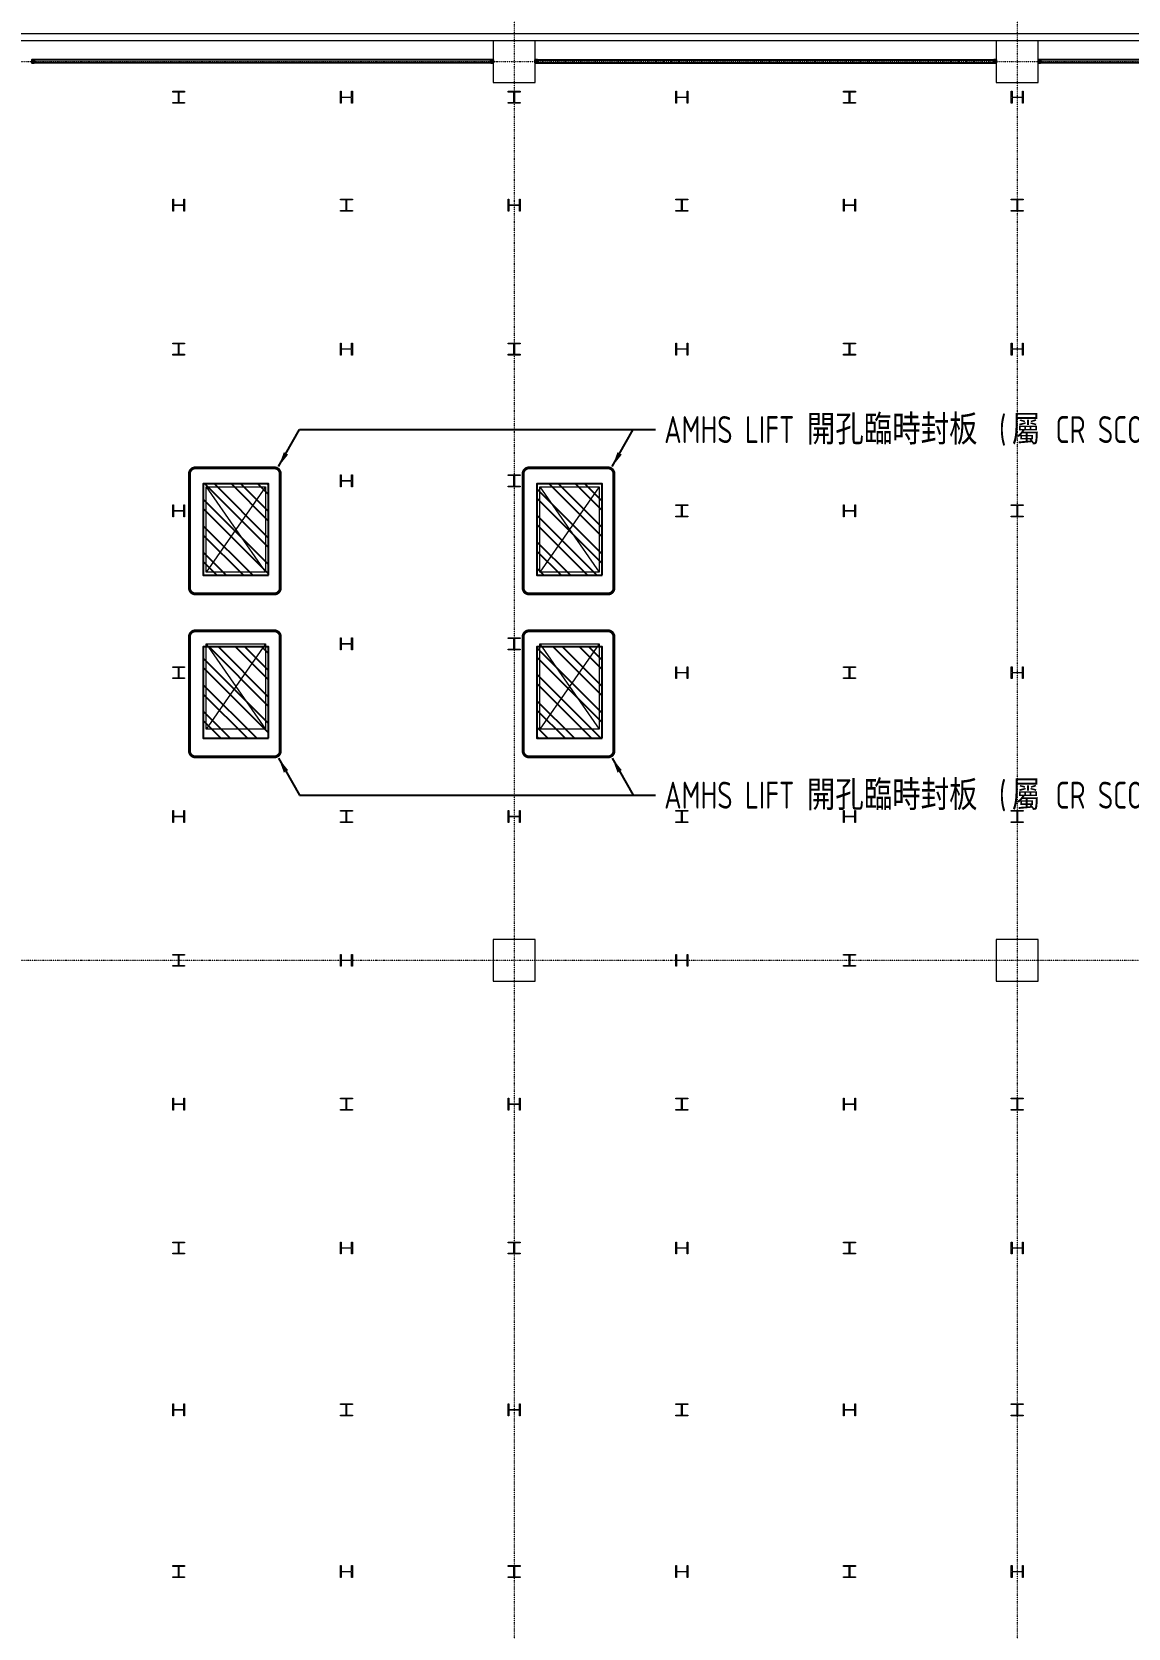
# Model space of a CAD drawing. Extents: x -32000 to 290600, y -111057 to 131250.
# Drawn here: x 201950 to 220250, y 63858 to 90491 of the extents above; entities that cross this region are included whole.
import ezdxf
from ezdxf.enums import TextEntityAlignment as Align

# ---------------------------------------------------------------- set-up
doc = ezdxf.new("R2010")
doc.units = 0
doc.header["$LTSCALE"] = 5
doc.linetypes.add('H12PL2$0$JJP_三點線', pattern=[0.9, 0.3, -0.15, 0, -0.15, 0, -0.15, 0, -0.15])
doc.linetypes.add('XFDP20$0$PHANTOM2', pattern=[1.25, 0.625, -0.125, 0.125, -0.125, 0.125, -0.125])
for name, color, linetype in [('H12PL2$0$A-WALL-EX', 252, 'Continuous'), ('H12PL2$0$S-COL', 252, 'Continuous'), ('H12PL2$0$S-GRID', 252, 'Continuous'), ('H12PL2$0$S-SLAB-SHOW', 252, 'Continuous'), ('XFDP20$0$A-Cancel Notes', 90, 'Continuous'), ('XFDP20$0$A-Partition-Col (50K)', 1, 'Continuous'), ('XFDP20$0$A-STEEL SHEET_STK', 201, 'Continuous'), ('XFDP20$0$A-W-R1 (Rockwool) (50K)', 2, 'Continuous')]:
    doc.layers.add(name, color=color, linetype=linetype)
doc.styles.add('XFDP20$0$AA-TXT', font='isocp.shx', dxfattribs={"width": 0.8, "bigfont": 'china.shx'})
doc.dimstyles.new('XFDP20$0$adim-10', dxfattribs={"dimscale": 1000, "dimtxt": 0.25, "dimasz": 0.25, "dimexe": 0.1, "dimexo": 0.5, "dimgap": 0.15, "dimtad": 0, "dimdec": 4, "dimzin": 0, "dimdsep": 46, "dimtxsty": 'XFDP20$0$AA-TXT', "dimcen": 2.5, "dimclrd": 2, "dimclre": 2, "dimclrt": 256, "dimadec": 0, "dimazin": 0, "dimtfac": 1, "dimtdec": 4, "dimtmove": 0, "dimatfit": 3, "dimfxl": 1, "dimtolj": 1, "dimtzin": 0, "dimarcsym": 0})

# ---------------------------------------------------------------- blocks, each defined once
blk = doc.blocks.new('XFDP20$0$TP1-50-Partition_Col-side')
blk.add_lwpolyline([(-2.5, -4), (-2.5, -3.9), (-2.6, -3.9), (-2.5, -3), (-2.5, -0.3), (-2.4, -0.2), (-0.7, -0.2), (-0.5, -0.2), (-0.1, -0.2), (0, -0.2), (0, -0.2), (0.5, -0.2), (0.6, -0.2), (2.4, -0.2), (2.5, -0.3), (2.5, -3), (2.6, -3.9), (2.5, -3.9), (2.5, -4), (2.7, -4), (2.7, 0), (-2.7, 0), (-2.7, -4)], close=True)
for points in [[(-1.6, -2.1), (-2.3, -2.1, 0.414213), (-2.4, -2.2), (-2.4, -3.6), (-2.5, -3.6), (-2.5, -2.2, -0.414213), (-2.3, -2), (-1.6, -2), (-1.6, -2.1)], [(1.6, -2.1), (2.3, -2.1, -0.414213), (2.4, -2.2), (2.4, -3.6), (2.5, -3.6), (2.5, -2.2, 0.414213), (2.3, -2), (1.6, -2), (1.6, -2.1)]]:
    blk.add_lwpolyline(points, format="xyb")
blk.add_lwpolyline([(2.2, -3.6), (-2.2, -3.6, -0.414214), (-2.3, -3.5), (-2.3, -2.6, -0.414214), (-2.2, -2.5), (-1.3, -2.5, 0.414214), (-1.1, -2.3), (-1.1, -2.2, 0.414214), (-1.3, -2.1), (-1.9, -2.1), (-1.9, -2.1), (-1.3, -2.1, -0.414214), (-1.2, -2.2), (-1.2, -2.3, -0.414214), (-1.3, -2.4), (-2.2, -2.4, 0.414214), (-2.4, -2.6), (-2.4, -3.5, 0.414214), (-2.2, -3.6), (2.2, -3.6, 0.414214), (2.4, -3.5), (2.4, -2.6, 0.414214), (2.2, -2.4), (1.3, -2.4, -0.414214), (1.2, -2.3), (1.2, -2.2, -0.414214), (1.3, -2.1), (1.9, -2.1), (1.9, -2.1), (1.3, -2.1, 0.414214), (1.1, -2.2), (1.1, -2.3, 0.414214), (1.3, -2.5), (2.2, -2.5, -0.414214), (2.3, -2.6), (2.3, -3.5, -0.414214)], format="xyb", close=True)
blk = doc.blocks.new('*U137')
h = blk.add_hatch()
h.set_pattern_fill('STEEL', color=256, scale=250, angle=270, style=0)
h.set_pattern_definition([(315, (-8876, -10240), (22.09709, 22.09709), []), (315, (-8860.375, -10240), (22.09709, 22.09709), [])])
h.paths.add_polyline_path([(0, 152.5), (0, 0), (109, 0), (109, 147.5), (109, 147.5), (109, 152.5)])
blk.add_lwpolyline([(0, 152.5), (0, 0), (109, 0), (109, 147.5), (109, 147.5), (109, 152.5), (0, 152.5)])
blk = doc.blocks.new('XFDP20')
at = {"layer": 'XFDP20$0$A-Cancel Notes', "linetype": 'XFDP20$0$PHANTOM2', "ltscale": 0.5, "const_width": 50}
for points in [[(206097, 81214), (206097, 83117, 0.414214), (205997, 83217), (204680, 83217, 0.414214), (204580, 83117), (204580, 81214, 0.414214), (204680, 81114), (205997, 81114, 0.414214)], [(211667, 81214), (211667, 83117, 0.414214), (211567, 83217), (210250, 83217, 0.414214), (210150, 83117), (210150, 81214, 0.414214), (210250, 81114), (211567, 81114, 0.414214)]]:
    blk.add_lwpolyline(points, format="xyb", close=True, dxfattribs=at)
at = {"layer": 'XFDP20$0$A-Cancel Notes', "linetype": 'XFDP20$0$PHANTOM2', "ltscale": 0.5, "const_width": 50, "elevation": 0}
for points in [[(206097, 78495), (206097, 80398, 0.414214), (205997, 80498), (204680, 80498, 0.414214), (204580, 80398), (204580, 78495, 0.414214), (204680, 78395), (205997, 78395, 0.414214)], [(211667, 78495), (211667, 80398, 0.414214), (211567, 80498), (210250, 80498, 0.414214), (210150, 80398), (210150, 78495, 0.414214), (210250, 78395), (211567, 78395, 0.414214)]]:
    blk.add_lwpolyline(points, format="xyb", close=True, dxfattribs=at)
at = {"layer": 'XFDP20$0$A-W-R1 (Rockwool) (50K)'}
for p, q in [((209650, 90025, 0), (201950, 90025, 0)), ((210350, 90025, 0), (218050, 90025, 0)), ((226450, 90025, 0), (218750, 90025, 0)), ((209650, 89975, 0), (201950, 89975, 0)), ((210350, 89975, 0), (218050, 89975, 0)), ((226450, 89975, 0), (218750, 89975, 0))]:
    blk.add_line(p, q, dxfattribs=at)
at = {"layer": 'XFDP20$0$A-Partition-Col (50K)', "yscale": 10, "zscale": 10}
for p, xscale, rotation in [((201950, 90000, 0), 10, 90), ((209650, 90000), -10, 270), ((210350, 90000), 10, 90), ((218050, 90000, 0), -10, 270), ((218750, 90000, 0), 10, 90)]:
    blk.add_blockref('XFDP20$0$TP1-50-Partition_Col-side', p, dxfattribs=dict(at, xscale=xscale, rotation=rotation))
at = {"layer": 'XFDP20$0$A-STEEL SHEET_STK', "xscale": 10, "yscale": 10, "zscale": 10, "rotation": 180}
for p in [(205901, 82950), (211471, 82950), (205901, 80231, 0), (211471, 80231, 0)]:
    blk.add_blockref('*U137', p, dxfattribs=at)
at = {"layer": 'XFDP20$0$A-Cancel Notes', "style": 'XFDP20$0$AA-TXT', "width": 0.8}
for s, p in [('AMHS LIFT', (212506, 83856, 0)), ('(    CR SCOPE)', (218096, 83856, 0)), ('AMHS LIFT', (212506, 77756, 0)), ('(    CR SCOPE)', (218096, 77756, 0))]:
    blk.add_text(s, height=450, dxfattribs=at).set_placement(p, align=Align.MIDDLE_LEFT)
at = {"layer": 'XFDP20$0$A-Cancel Notes', "style": 'XFDP20$0$AA-TXT'}
for p in [(214887, 83856, 0), (214887, 77756, 0)]:
    blk.add_text('開孔臨時封板  屬', height=500, dxfattribs=at).set_placement(p, align=Align.MIDDLE_LEFT)
at = {"layer": 'XFDP20$0$A-Cancel Notes'}
for points in [[(206069, 83241, 0), (206416, 83856, 0), (212362, 83856, 0)], [(211639, 83241, 0), (211986, 83856, 0), (212362, 83856, 0)], [(206069, 78371, 0), (206416, 77756, 0), (212362, 77756, 0)], [(211639, 78371, 0), (211986, 77756, 0), (212362, 77756, 0)]]:
    blk.add_leader(points, dimstyle='XFDP20$0$adim-10', override={"dimgap": 0.15, "dimtad": 0}, dxfattribs=at)
blk = doc.blocks.new('H12PL2')
at = {"layer": 'H12PL2$0$A-WALL-EX', "lineweight": 0}
blk.add_line((151700, 90465), (237400, 90465), dxfattribs=at)
at = {"layer": 'H12PL2$0$A-WALL-EX', "lineweight": 0, "flags": 128}
blk.add_lwpolyline([(151550, 90350), (237400, 90350)], dxfattribs=at)
at = {"layer": 'H12PL2$0$S-COL', "lineweight": 0, "flags": 128}
for points in [[(209650, 90350), (209650, 89650), (210350, 89650), (210350, 90350)], [(218050, 90350), (218050, 89650), (218750, 89650), (218750, 90350)]]:
    blk.add_lwpolyline(points, dxfattribs=at)
for points in [[(204300, 89300), (204300, 89312), (204383, 89312, 0.41421356), (204396, 89325), (204396, 89475, 0.41421356), (204383, 89488), (204300, 89488), (204300, 89500), (204500, 89500), (204500, 89488), (204417, 89488, 0.41421356), (204404, 89475), (204404, 89325, 0.41421356), (204417, 89312), (204500, 89312), (204500, 89300)], [(207100, 89500), (207112, 89500), (207112, 89417, 0.41421356), (207125, 89404), (207275, 89404, 0.41421356), (207288, 89417), (207288, 89500), (207300, 89500), (207300, 89300), (207288, 89300), (207288, 89383, 0.41421356), (207275, 89396), (207125, 89396, 0.41421356), (207112, 89383), (207112, 89300), (207100, 89300)], [(209900, 89300), (209900, 89312), (209983, 89312, 0.41421356), (209996, 89325), (209996, 89475, 0.41421356), (209983, 89488), (209900, 89488), (209900, 89500), (210100, 89500), (210100, 89488), (210017, 89488, 0.41421356), (210004, 89475), (210004, 89325, 0.41421356), (210017, 89312), (210100, 89312), (210100, 89300)], [(212700, 89500), (212712, 89500), (212712, 89417, 0.41421356), (212725, 89404), (212875, 89404, 0.41421356), (212888, 89417), (212888, 89500), (212900, 89500), (212900, 89300), (212888, 89300), (212888, 89383, 0.41421356), (212875, 89396), (212725, 89396, 0.41421356), (212712, 89383), (212712, 89300), (212700, 89300)], [(215500, 89300), (215500, 89312), (215583, 89312, 0.41421356), (215596, 89325), (215596, 89475, 0.41421356), (215583, 89488), (215500, 89488), (215500, 89500), (215700, 89500), (215700, 89488), (215617, 89488, 0.41421356), (215604, 89475), (215604, 89325, 0.41421356), (215617, 89312), (215700, 89312), (215700, 89300)], [(218300, 89500), (218312, 89500), (218312, 89417, 0.41421356), (218325, 89404), (218475, 89404, 0.41421356), (218488, 89417), (218488, 89500), (218500, 89500), (218500, 89300), (218488, 89300), (218488, 89383, 0.41421356), (218475, 89396), (218325, 89396, 0.41421356), (218312, 89383), (218312, 89300), (218300, 89300)], [(204300, 87700), (204312, 87700), (204312, 87617, 0.41421356), (204325, 87604), (204475, 87604, 0.41421356), (204488, 87617), (204488, 87700), (204500, 87700), (204500, 87500), (204488, 87500), (204488, 87583, 0.41421356), (204475, 87596), (204325, 87596, 0.41421356), (204312, 87583), (204312, 87500), (204300, 87500)], [(207100, 87500), (207100, 87512), (207183, 87512, 0.41421356), (207196, 87525), (207196, 87675, 0.41421356), (207183, 87688), (207100, 87688), (207100, 87700), (207300, 87700), (207300, 87688), (207217, 87688, 0.41421356), (207204, 87675), (207204, 87525, 0.41421356), (207217, 87512), (207300, 87512), (207300, 87500)], [(209900, 87700), (209912, 87700), (209912, 87617, 0.41421356), (209925, 87604), (210075, 87604, 0.41421356), (210088, 87617), (210088, 87700), (210100, 87700), (210100, 87500), (210088, 87500), (210088, 87583, 0.41421356), (210075, 87596), (209925, 87596, 0.41421356), (209912, 87583), (209912, 87500), (209900, 87500)], [(212700, 87500), (212700, 87512), (212783, 87512, 0.41421356), (212796, 87525), (212796, 87675, 0.41421356), (212783, 87688), (212700, 87688), (212700, 87700), (212900, 87700), (212900, 87688), (212817, 87688, 0.41421356), (212804, 87675), (212804, 87525, 0.41421356), (212817, 87512), (212900, 87512), (212900, 87500)], [(215500, 87700), (215512, 87700), (215512, 87617, 0.41421356), (215525, 87604), (215675, 87604, 0.41421356), (215688, 87617), (215688, 87700), (215700, 87700), (215700, 87500), (215688, 87500), (215688, 87583, 0.41421356), (215675, 87596), (215525, 87596, 0.41421356), (215512, 87583), (215512, 87500), (215500, 87500)], [(218300, 87500), (218300, 87512), (218383, 87512, 0.41421356), (218396, 87525), (218396, 87675, 0.41421356), (218383, 87688), (218300, 87688), (218300, 87700), (218500, 87700), (218500, 87688), (218417, 87688, 0.41421356), (218404, 87675), (218404, 87525, 0.41421356), (218417, 87512), (218500, 87512), (218500, 87500)], [(204300, 85100), (204300, 85112), (204383, 85112, 0.41421356), (204396, 85125), (204396, 85275, 0.41421356), (204383, 85288), (204300, 85288), (204300, 85300), (204500, 85300), (204500, 85288), (204417, 85288, 0.41421356), (204404, 85275), (204404, 85125, 0.41421356), (204417, 85112), (204500, 85112), (204500, 85100)], [(207100, 85300), (207112, 85300), (207112, 85217, 0.41421356), (207125, 85204), (207275, 85204, 0.41421356), (207288, 85217), (207288, 85300), (207300, 85300), (207300, 85100), (207288, 85100), (207288, 85183, 0.41421356), (207275, 85196), (207125, 85196, 0.41421356), (207112, 85183), (207112, 85100), (207100, 85100)], [(209900, 85100), (209900, 85112), (209983, 85112, 0.41421356), (209996, 85125), (209996, 85275, 0.41421356), (209983, 85288), (209900, 85288), (209900, 85300), (210100, 85300), (210100, 85288), (210017, 85288, 0.41421356), (210004, 85275), (210004, 85125, 0.41421356), (210017, 85112), (210100, 85112), (210100, 85100)], [(212700, 85300), (212712, 85300), (212712, 85217, 0.41421356), (212725, 85204), (212875, 85204, 0.41421356), (212888, 85217), (212888, 85300), (212900, 85300), (212900, 85100), (212888, 85100), (212888, 85183, 0.41421356), (212875, 85196), (212725, 85196, 0.41421356), (212712, 85183), (212712, 85100), (212700, 85100)], [(215500, 85100), (215500, 85112), (215583, 85112, 0.41421356), (215596, 85125), (215596, 85275, 0.41421356), (215583, 85288), (215500, 85288), (215500, 85300), (215700, 85300), (215700, 85288), (215617, 85288, 0.41421356), (215604, 85275), (215604, 85125, 0.41421356), (215617, 85112), (215700, 85112), (215700, 85100)], [(218300, 85300), (218312, 85300), (218312, 85217, 0.41421356), (218325, 85204), (218475, 85204, 0.41421356), (218488, 85217), (218488, 85300), (218500, 85300), (218500, 85100), (218488, 85100), (218488, 85183, 0.41421356), (218475, 85196), (218325, 85196, 0.41421356), (218312, 85183), (218312, 85100), (218300, 85100)], [(207100, 83099.64), (207112, 83099.64), (207112, 83016.64, 0.41421356), (207125, 83003.64), (207275, 83003.64, 0.41421356), (207288, 83016.64), (207288, 83099.64), (207300, 83099.64), (207300, 82899.64), (207288, 82899.64), (207288, 82982.64, 0.41421356), (207275, 82995.64), (207125, 82995.64, 0.41421356), (207112, 82982.64), (207112, 82899.64), (207100, 82899.64)], [(209900, 82899.64), (209900, 82911.64), (209983, 82911.64, 0.41421356), (209996, 82924.64), (209996, 83074.64, 0.41421356), (209983, 83087.64), (209900, 83087.64), (209900, 83099.64), (210100, 83099.64), (210100, 83087.64), (210017, 83087.64, 0.41421356), (210004, 83074.64), (210004, 82924.64, 0.41421356), (210017, 82911.64), (210100, 82911.64), (210100, 82899.64)], [(204300, 82600), (204312, 82600), (204312, 82517, 0.41421356), (204325, 82504), (204475, 82504, 0.41421356), (204488, 82517), (204488, 82600), (204500, 82600), (204500, 82400), (204488, 82400), (204488, 82483, 0.41421356), (204475, 82496), (204325, 82496, 0.41421356), (204312, 82483), (204312, 82400), (204300, 82400)], [(212700, 82400), (212700, 82412), (212783, 82412, 0.41421356), (212796, 82425), (212796, 82575, 0.41421356), (212783, 82588), (212700, 82588), (212700, 82600), (212900, 82600), (212900, 82588), (212817, 82588, 0.41421356), (212804, 82575), (212804, 82425, 0.41421356), (212817, 82412), (212900, 82412), (212900, 82400)], [(215500, 82600), (215512, 82600), (215512, 82517, 0.41421356), (215525, 82504), (215675, 82504, 0.41421356), (215688, 82517), (215688, 82600), (215700, 82600), (215700, 82400), (215688, 82400), (215688, 82483, 0.41421356), (215675, 82496), (215525, 82496, 0.41421356), (215512, 82483), (215512, 82400), (215500, 82400)], [(218300, 82400), (218300, 82412), (218383, 82412, 0.41421356), (218396, 82425), (218396, 82575, 0.41421356), (218383, 82588), (218300, 82588), (218300, 82600), (218500, 82600), (218500, 82588), (218417, 82588, 0.41421356), (218404, 82575), (218404, 82425, 0.41421356), (218417, 82412), (218500, 82412), (218500, 82400)], [(207100, 80380.63), (207112, 80380.63), (207112, 80297.63, 0.41421356), (207125, 80284.63), (207275, 80284.63, 0.41421356), (207288, 80297.63), (207288, 80380.63), (207300, 80380.63), (207300, 80180.63), (207288, 80180.63), (207288, 80263.63, 0.41421356), (207275, 80276.63), (207125, 80276.63, 0.41421356), (207112, 80263.63), (207112, 80180.63), (207100, 80180.63)], [(209900, 80180.63), (209900, 80192.63), (209983, 80192.63, 0.41421356), (209996, 80205.63), (209996, 80355.63, 0.41421356), (209983, 80368.63), (209900, 80368.63), (209900, 80380.63), (210100, 80380.63), (210100, 80368.63), (210017, 80368.63, 0.41421356), (210004, 80355.63), (210004, 80205.63, 0.41421356), (210017, 80192.63), (210100, 80192.63), (210100, 80180.63)], [(204300, 79700), (204300, 79712), (204383, 79712, 0.41421356), (204396, 79725), (204396, 79875, 0.41421356), (204383, 79888), (204300, 79888), (204300, 79900), (204500, 79900), (204500, 79888), (204417, 79888, 0.41421356), (204404, 79875), (204404, 79725, 0.41421356), (204417, 79712), (204500, 79712), (204500, 79700)], [(212700, 79900), (212712, 79900), (212712, 79817, 0.41421356), (212725, 79804), (212875, 79804, 0.41421356), (212888, 79817), (212888, 79900), (212900, 79900), (212900, 79700), (212888, 79700), (212888, 79783, 0.41421356), (212875, 79796), (212725, 79796, 0.41421356), (212712, 79783), (212712, 79700), (212700, 79700)], [(215500, 79700), (215500, 79712), (215583, 79712, 0.41421356), (215596, 79725), (215596, 79875, 0.41421356), (215583, 79888), (215500, 79888), (215500, 79900), (215700, 79900), (215700, 79888), (215617, 79888, 0.41421356), (215604, 79875), (215604, 79725, 0.41421356), (215617, 79712), (215700, 79712), (215700, 79700)], [(218300, 79900), (218312, 79900), (218312, 79817, 0.41421356), (218325, 79804), (218475, 79804, 0.41421356), (218488, 79817), (218488, 79900), (218500, 79900), (218500, 79700), (218488, 79700), (218488, 79783, 0.41421356), (218475, 79796), (218325, 79796, 0.41421356), (218312, 79783), (218312, 79700), (218300, 79700)], [(204300, 77500), (204312, 77500), (204312, 77417, 0.41421356), (204325, 77404), (204475, 77404, 0.41421356), (204488, 77417), (204488, 77500), (204500, 77500), (204500, 77300), (204488, 77300), (204488, 77383, 0.41421356), (204475, 77396), (204325, 77396, 0.41421356), (204312, 77383), (204312, 77300), (204300, 77300)], [(207100, 77300), (207100, 77312), (207183, 77312, 0.41421356), (207196, 77325), (207196, 77475, 0.41421356), (207183, 77488), (207100, 77488), (207100, 77500), (207300, 77500), (207300, 77488), (207217, 77488, 0.41421356), (207204, 77475), (207204, 77325, 0.41421356), (207217, 77312), (207300, 77312), (207300, 77300)], [(209900, 77500), (209912, 77500), (209912, 77417, 0.41421356), (209925, 77404), (210075, 77404, 0.41421356), (210088, 77417), (210088, 77500), (210100, 77500), (210100, 77300), (210088, 77300), (210088, 77383, 0.41421356), (210075, 77396), (209925, 77396, 0.41421356), (209912, 77383), (209912, 77300), (209900, 77300)], [(212700, 77300), (212700, 77312), (212783, 77312, 0.41421356), (212796, 77325), (212796, 77475, 0.41421356), (212783, 77488), (212700, 77488), (212700, 77500), (212900, 77500), (212900, 77488), (212817, 77488, 0.41421356), (212804, 77475), (212804, 77325, 0.41421356), (212817, 77312), (212900, 77312), (212900, 77300)], [(215500, 77500), (215512, 77500), (215512, 77417, 0.41421356), (215525, 77404), (215675, 77404, 0.41421356), (215688, 77417), (215688, 77500), (215700, 77500), (215700, 77300), (215688, 77300), (215688, 77383, 0.41421356), (215675, 77396), (215525, 77396, 0.41421356), (215512, 77383), (215512, 77300), (215500, 77300)], [(218300, 77300), (218300, 77312), (218383, 77312, 0.41421356), (218396, 77325), (218396, 77475, 0.41421356), (218383, 77488), (218300, 77488), (218300, 77500), (218500, 77500), (218500, 77488), (218417, 77488, 0.41421356), (218404, 77475), (218404, 77325, 0.41421356), (218417, 77312), (218500, 77312), (218500, 77300)], [(204300, 74900), (204300, 74912), (204383, 74912, 0.41421356), (204396, 74925), (204396, 75075, 0.41421356), (204383, 75088), (204300, 75088), (204300, 75100), (204500, 75100), (204500, 75088), (204417, 75088, 0.41421356), (204404, 75075), (204404, 74925, 0.41421356), (204417, 74912), (204500, 74912), (204500, 74900)], [(207100, 75100), (207112, 75100), (207112, 75017, 0.41421356), (207125, 75004), (207275, 75004, 0.41421356), (207288, 75017), (207288, 75100), (207300, 75100), (207300, 74900), (207288, 74900), (207288, 74983, 0.41421356), (207275, 74996), (207125, 74996, 0.41421356), (207112, 74983), (207112, 74900), (207100, 74900)], [(212700, 75100), (212712, 75100), (212712, 75017, 0.41421356), (212725, 75004), (212875, 75004, 0.41421356), (212888, 75017), (212888, 75100), (212900, 75100), (212900, 74900), (212888, 74900), (212888, 74983, 0.41421356), (212875, 74996), (212725, 74996, 0.41421356), (212712, 74983), (212712, 74900), (212700, 74900)], [(215500, 74900), (215500, 74912), (215583, 74912, 0.41421356), (215596, 74925), (215596, 75075, 0.41421356), (215583, 75088), (215500, 75088), (215500, 75100), (215700, 75100), (215700, 75088), (215617, 75088, 0.41421356), (215604, 75075), (215604, 74925, 0.41421356), (215617, 74912), (215700, 74912), (215700, 74900)], [(204300, 72700), (204312, 72700), (204312, 72617, 0.41421356), (204325, 72604), (204475, 72604, 0.41421356), (204488, 72617), (204488, 72700), (204500, 72700), (204500, 72500), (204488, 72500), (204488, 72583, 0.41421356), (204475, 72596), (204325, 72596, 0.41421356), (204312, 72583), (204312, 72500), (204300, 72500)], [(207100, 72500), (207100, 72512), (207183, 72512, 0.41421356), (207196, 72525), (207196, 72675, 0.41421356), (207183, 72688), (207100, 72688), (207100, 72700), (207300, 72700), (207300, 72688), (207217, 72688, 0.41421356), (207204, 72675), (207204, 72525, 0.41421356), (207217, 72512), (207300, 72512), (207300, 72500)], [(209900, 72700), (209912, 72700), (209912, 72617, 0.41421356), (209925, 72604), (210075, 72604, 0.41421356), (210088, 72617), (210088, 72700), (210100, 72700), (210100, 72500), (210088, 72500), (210088, 72583, 0.41421356), (210075, 72596), (209925, 72596, 0.41421356), (209912, 72583), (209912, 72500), (209900, 72500)], [(212700, 72500), (212700, 72512), (212783, 72512, 0.41421356), (212796, 72525), (212796, 72675, 0.41421356), (212783, 72688), (212700, 72688), (212700, 72700), (212900, 72700), (212900, 72688), (212817, 72688, 0.41421356), (212804, 72675), (212804, 72525, 0.41421356), (212817, 72512), (212900, 72512), (212900, 72500)], [(215500, 72700), (215512, 72700), (215512, 72617, 0.41421356), (215525, 72604), (215675, 72604, 0.41421356), (215688, 72617), (215688, 72700), (215700, 72700), (215700, 72500), (215688, 72500), (215688, 72583, 0.41421356), (215675, 72596), (215525, 72596, 0.41421356), (215512, 72583), (215512, 72500), (215500, 72500)], [(218300, 72500), (218300, 72512), (218383, 72512, 0.41421356), (218396, 72525), (218396, 72675, 0.41421356), (218383, 72688), (218300, 72688), (218300, 72700), (218500, 72700), (218500, 72688), (218417, 72688, 0.41421356), (218404, 72675), (218404, 72525, 0.41421356), (218417, 72512), (218500, 72512), (218500, 72500)], [(204300, 70100), (204300, 70112), (204383, 70112, 0.41421356), (204396, 70125), (204396, 70275, 0.41421356), (204383, 70288), (204300, 70288), (204300, 70300), (204500, 70300), (204500, 70288), (204417, 70288, 0.41421356), (204404, 70275), (204404, 70125, 0.41421356), (204417, 70112), (204500, 70112), (204500, 70100)], [(207100, 70300), (207112, 70300), (207112, 70217, 0.41421356), (207125, 70204), (207275, 70204, 0.41421356), (207288, 70217), (207288, 70300), (207300, 70300), (207300, 70100), (207288, 70100), (207288, 70183, 0.41421356), (207275, 70196), (207125, 70196, 0.41421356), (207112, 70183), (207112, 70100), (207100, 70100)], [(209900, 70100), (209900, 70112), (209983, 70112, 0.41421356), (209996, 70125), (209996, 70275, 0.41421356), (209983, 70288), (209900, 70288), (209900, 70300), (210100, 70300), (210100, 70288), (210017, 70288, 0.41421356), (210004, 70275), (210004, 70125, 0.41421356), (210017, 70112), (210100, 70112), (210100, 70100)], [(212700, 70300), (212712, 70300), (212712, 70217, 0.41421356), (212725, 70204), (212875, 70204, 0.41421356), (212888, 70217), (212888, 70300), (212900, 70300), (212900, 70100), (212888, 70100), (212888, 70183, 0.41421356), (212875, 70196), (212725, 70196, 0.41421356), (212712, 70183), (212712, 70100), (212700, 70100)], [(215500, 70100), (215500, 70112), (215583, 70112, 0.41421356), (215596, 70125), (215596, 70275, 0.41421356), (215583, 70288), (215500, 70288), (215500, 70300), (215700, 70300), (215700, 70288), (215617, 70288, 0.41421356), (215604, 70275), (215604, 70125, 0.41421356), (215617, 70112), (215700, 70112), (215700, 70100)], [(218300, 70300), (218312, 70300), (218312, 70217, 0.41421356), (218325, 70204), (218475, 70204, 0.41421356), (218488, 70217), (218488, 70300), (218500, 70300), (218500, 70100), (218488, 70100), (218488, 70183, 0.41421356), (218475, 70196), (218325, 70196, 0.41421356), (218312, 70183), (218312, 70100), (218300, 70100)], [(204300, 67600), (204312, 67600), (204312, 67517, 0.41421356), (204325, 67504), (204475, 67504, 0.41421356), (204488, 67517), (204488, 67600), (204500, 67600), (204500, 67400), (204488, 67400), (204488, 67483, 0.41421356), (204475, 67496), (204325, 67496, 0.41421356), (204312, 67483), (204312, 67400), (204300, 67400)], [(207100, 67400), (207100, 67412), (207183, 67412, 0.41421356), (207196, 67425), (207196, 67575, 0.41421356), (207183, 67588), (207100, 67588), (207100, 67600), (207300, 67600), (207300, 67588), (207217, 67588, 0.41421356), (207204, 67575), (207204, 67425, 0.41421356), (207217, 67412), (207300, 67412), (207300, 67400)], [(209900, 67600), (209912, 67600), (209912, 67517, 0.41421356), (209925, 67504), (210075, 67504, 0.41421356), (210088, 67517), (210088, 67600), (210100, 67600), (210100, 67400), (210088, 67400), (210088, 67483, 0.41421356), (210075, 67496), (209925, 67496, 0.41421356), (209912, 67483), (209912, 67400), (209900, 67400)], [(212700, 67400), (212700, 67412), (212783, 67412, 0.41421356), (212796, 67425), (212796, 67575, 0.41421356), (212783, 67588), (212700, 67588), (212700, 67600), (212900, 67600), (212900, 67588), (212817, 67588, 0.41421356), (212804, 67575), (212804, 67425, 0.41421356), (212817, 67412), (212900, 67412), (212900, 67400)], [(215500, 67600), (215512, 67600), (215512, 67517, 0.41421356), (215525, 67504), (215675, 67504, 0.41421356), (215688, 67517), (215688, 67600), (215700, 67600), (215700, 67400), (215688, 67400), (215688, 67483, 0.41421356), (215675, 67496), (215525, 67496, 0.41421356), (215512, 67483), (215512, 67400), (215500, 67400)], [(218300, 67400), (218300, 67412), (218383, 67412, 0.41421356), (218396, 67425), (218396, 67575, 0.41421356), (218383, 67588), (218300, 67588), (218300, 67600), (218500, 67600), (218500, 67588), (218417, 67588, 0.41421356), (218404, 67575), (218404, 67425, 0.41421356), (218417, 67412), (218500, 67412), (218500, 67400)], [(204300, 64700), (204300, 64712), (204383, 64712, 0.41421356), (204396, 64725), (204396, 64875, 0.41421356), (204383, 64888), (204300, 64888), (204300, 64900), (204500, 64900), (204500, 64888), (204417, 64888, 0.41421356), (204404, 64875), (204404, 64725, 0.41421356), (204417, 64712), (204500, 64712), (204500, 64700)], [(207100, 64900), (207112, 64900), (207112, 64817, 0.41421356), (207125, 64804), (207275, 64804, 0.41421356), (207288, 64817), (207288, 64900), (207300, 64900), (207300, 64700), (207288, 64700), (207288, 64783, 0.41421356), (207275, 64796), (207125, 64796, 0.41421356), (207112, 64783), (207112, 64700), (207100, 64700)], [(209900, 64700), (209900, 64712), (209983, 64712, 0.41421356), (209996, 64725), (209996, 64875, 0.41421356), (209983, 64888), (209900, 64888), (209900, 64900), (210100, 64900), (210100, 64888), (210017, 64888, 0.41421356), (210004, 64875), (210004, 64725, 0.41421356), (210017, 64712), (210100, 64712), (210100, 64700)], [(212700, 64900), (212712, 64900), (212712, 64817, 0.41421356), (212725, 64804), (212875, 64804, 0.41421356), (212888, 64817), (212888, 64900), (212900, 64900), (212900, 64700), (212888, 64700), (212888, 64783, 0.41421356), (212875, 64796), (212725, 64796, 0.41421356), (212712, 64783), (212712, 64700), (212700, 64700)], [(215500, 64700), (215500, 64712), (215583, 64712, 0.41421356), (215596, 64725), (215596, 64875, 0.41421356), (215583, 64888), (215500, 64888), (215500, 64900), (215700, 64900), (215700, 64888), (215617, 64888, 0.41421356), (215604, 64875), (215604, 64725, 0.41421356), (215617, 64712), (215700, 64712), (215700, 64700)], [(218300, 64900), (218312, 64900), (218312, 64817, 0.41421356), (218325, 64804), (218475, 64804, 0.41421356), (218488, 64817), (218488, 64900), (218500, 64900), (218500, 64700), (218488, 64700), (218488, 64783, 0.41421356), (218475, 64796), (218325, 64796, 0.41421356), (218312, 64783), (218312, 64700), (218300, 64700)]]:
    blk.add_lwpolyline(points, format="xyb", close=True, dxfattribs=at)
for points in [[(209650, 74650), (210350, 74650), (210350, 75350), (209650, 75350)], [(218050, 74650), (218750, 74650), (218750, 75350), (218050, 75350)]]:
    blk.add_lwpolyline(points, close=True, dxfattribs=at)
at = {"layer": 'H12PL2$0$S-GRID', "linetype": 'H12PL2$0$JJP_三點線', "lineweight": 0}
for p, q in [((210000, 128250), (210000, -28000)), ((218400, 128250), (218400, -28000)), ((-29000, 90000), (289600, 90000)), ((-29000, 75000), (289600, 75000))]:
    blk.add_line(p, q, dxfattribs=at)
at = {"layer": 'H12PL2$0$S-SLAB-SHOW', "lineweight": 0}
for points in [[(204860.78, 82899.64), (205850.79, 82899.64), (205850.79, 81474.64), (204860.78, 81474.64)], [(210430.79, 82899.64), (211420.79, 82899.64), (211420.79, 81474.64), (210430.79, 81474.64)], [(204860.79, 80280.63), (205850.79, 80280.63), (205850.79, 78855.63), (204860.79, 78855.63)], [(210430.79, 80280.63), (211420.79, 80280.63), (211420.79, 78855.63), (210430.79, 78855.63)]]:
    blk.add_lwpolyline(points, close=True, dxfattribs=at)
for points in [[(204860.78, 82899.64), (205850.79, 81474.64)], [(205850.79, 82899.64), (204860.78, 81474.64)], [(210430.79, 82899.64), (211420.79, 81474.64)], [(211420.79, 82899.64), (210430.79, 81474.64)], [(204860.79, 80280.63), (205850.79, 78855.63)], [(205850.79, 80280.63), (204860.79, 78855.63)], [(210430.79, 80280.63), (211420.79, 78855.63)], [(211420.79, 80280.63), (210430.79, 78855.63)]]:
    blk.add_lwpolyline(points, dxfattribs=at)
blk.add_blockref('XFDP20', (0, 0))

msp = doc.modelspace()

# ---------------------------------------------------------------- block references
msp.add_blockref('H12PL2', (0, 0))

doc.saveas('drawing.dxf')
